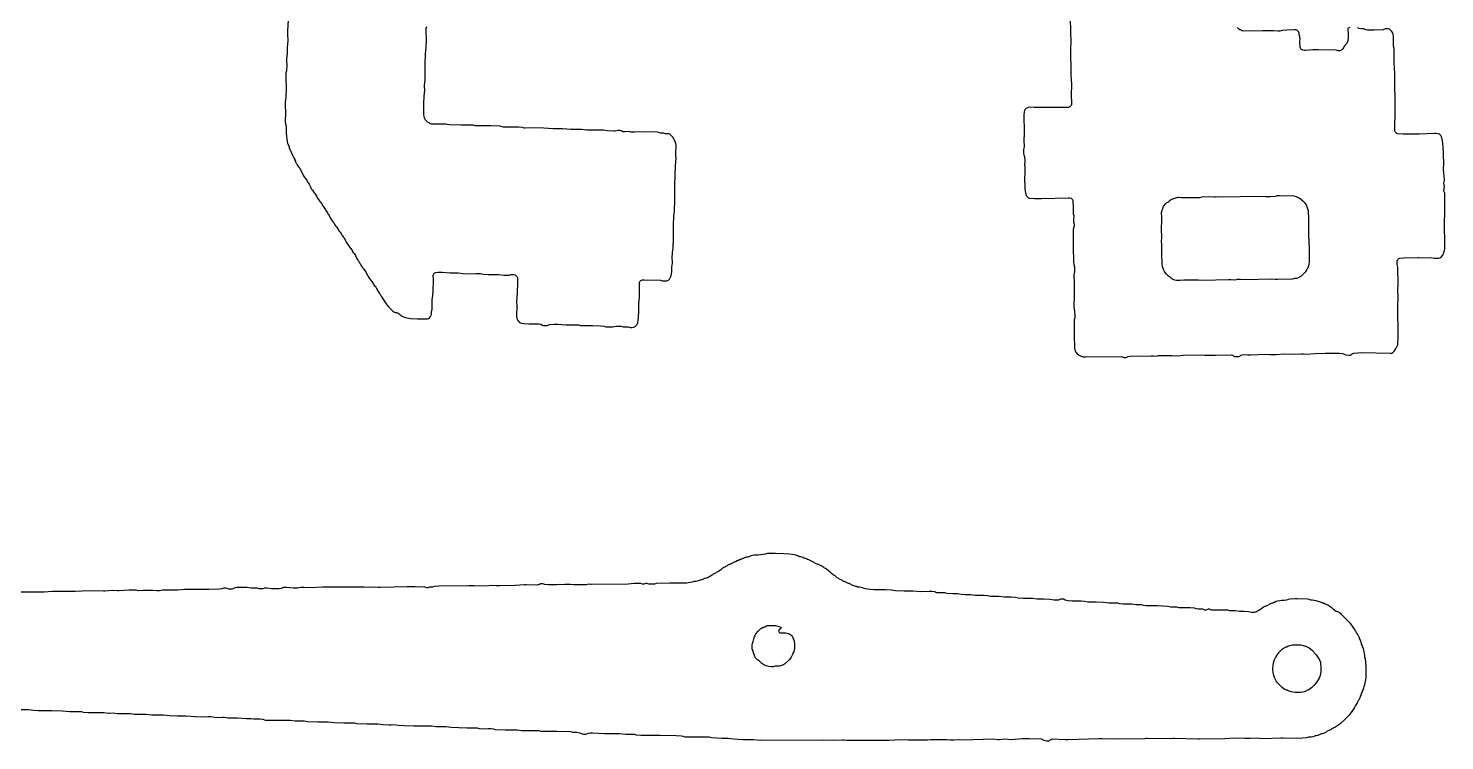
# Model space of a CAD drawing. Header units: metres. Extents: x 0 to 201, y 24 to 297.
# Drawn here: x 111.9 to 200.9, y 24.1 to 68.9 of the extents above; entities that cross this region are included whole.
import ezdxf

# ---------------------------------------------------------------- set-up
doc = ezdxf.new("R2010")
doc.units = ezdxf.units.M

msp = doc.modelspace()

# ---------------------------------------------------------------- linework, layer by layer
for points in [[(177.356, 69.448), (177.398, 67.945), (177.377, 67.649), (177.377, 67.585), (177.398, 65.934), (177.44, 65.341), (177.44, 65.215), (177.419, 64.77), (177.44, 64.072), (177.419, 64.008), (177.334, 63.923), (177.25, 63.881), (177.038, 63.881), (175.154, 63.881), (175.112, 63.881), (174.794, 63.902), (174.731, 63.881), (174.604, 63.817), (174.519, 63.733), (174.498, 63.691), (174.477, 63.606), (174.456, 63.394), (174.477, 62.357), (174.456, 61.701), (174.477, 61.532), (174.477, 61.404), (174.434, 61.235), (174.434, 60.981), (174.456, 60.896), (174.498, 60.791), (174.519, 60.537), (174.519, 60.494), (174.498, 60.304), (174.519, 60.113), (174.519, 59.838), (174.519, 59.69), (174.498, 59.478), (174.519, 58.78), (174.54, 58.632), (174.561, 58.526), (174.583, 58.441), (174.604, 58.378), (174.625, 58.335), (174.752, 58.208), (174.815, 58.187), (175.133, 58.166), (175.556, 58.166), (177.25, 58.208), (177.334, 58.208), (177.419, 58.187), (177.504, 58.102), (177.525, 58.039), (177.546, 57.594), (177.546, 57.192), (177.588, 57.087), (177.567, 56.832), (177.567, 56.684), (177.609, 56.557), (177.609, 56.451), (177.567, 56.325), (177.546, 56.176), (177.546, 55.944), (177.546, 55.393), (177.546, 55.118), (177.567, 54.187), (177.588, 54.017), (177.631, 53.869), (177.631, 53.763), (177.631, 53.594), (177.631, 53.552), (177.588, 53.361), (177.609, 52.832), (177.609, 52.726), (177.609, 52.303), (177.609, 52.091), (177.588, 51.35), (177.631, 51.054), (177.652, 50.758), (177.652, 50.652), (177.609, 50.546), (177.609, 50.228), (177.609, 49.763), (177.609, 49.593), (177.631, 48.747), (177.652, 48.641), (177.673, 48.578), (177.715, 48.493), (177.8, 48.408), (177.885, 48.345), (178.096, 48.239), (178.181, 48.218), (178.329, 48.218), (180.615, 48.239), (180.7, 48.197), (180.763, 48.175), (180.869, 48.175), (180.933, 48.197), (181.017, 48.239), (181.123, 48.26), (182.457, 48.281), (182.605, 48.281), (182.795, 48.26), (182.922, 48.302), (183.155, 48.302), (183.578, 48.302), (183.769, 48.302), (184.108, 48.281), (184.468, 48.323), (185.611, 48.345), (185.822, 48.323), (185.949, 48.323), (186.457, 48.323), (186.499, 48.323), (187.494, 48.345), (187.558, 48.323), (187.6, 48.302), (187.642, 48.26), (187.706, 48.239), (187.875, 48.239), (187.939, 48.239), (187.981, 48.239), (188.023, 48.26), (188.066, 48.302), (188.15, 48.345), (188.32, 48.366), (188.531, 48.345), (188.701, 48.345), (189.611, 48.387), (189.907, 48.366), (189.95, 48.366), (190.183, 48.366), (190.331, 48.366), (190.817, 48.408), (191.41, 48.387), (191.897, 48.408), (192.024, 48.408), (192.193, 48.387), (192.765, 48.429), (193.379, 48.45), (193.59, 48.45), (193.865, 48.45), (193.993, 48.45), (194.225, 48.45), (194.289, 48.45), (194.479, 48.429), (194.543, 48.408), (194.627, 48.366), (194.733, 48.345), (194.881, 48.323), (194.966, 48.323), (195.008, 48.345), (195.072, 48.408), (195.114, 48.429), (195.178, 48.45), (195.686, 48.472), (197.464, 48.45), (197.57, 48.45), (197.633, 48.472), (197.739, 48.578), (197.781, 48.641), (197.824, 48.747), (197.866, 48.789), (197.929, 48.916), (197.951, 49.001), (197.972, 49.466), (197.951, 51.414), (197.972, 51.985), (197.951, 52.409), (197.951, 52.451), (197.972, 52.726), (197.951, 53.848), (197.908, 54.017), (197.908, 54.229), (197.929, 54.292), (197.951, 54.335), (198.014, 54.398), (198.078, 54.419), (198.31, 54.441), (199.221, 54.462), (199.263, 54.462), (199.453, 54.441), (200.046, 54.462), (200.237, 54.419), (200.533, 54.419), (200.618, 54.441), (200.66, 54.462), (200.787, 54.589), (200.829, 54.673), (200.85, 54.779), (200.872, 54.885), (200.893, 55.012), (200.872, 56.811), (200.893, 57.108), (200.893, 57.256), (200.893, 58.124), (200.893, 58.505), (200.85, 58.611), (200.872, 58.907), (200.85, 59.118), (200.872, 59.288), (200.872, 59.351), (200.829, 59.986), (200.829, 60.113), (200.85, 60.261), (200.829, 61.023), (200.808, 61.362), (200.787, 61.637), (200.766, 61.785), (200.745, 61.891), (200.724, 61.976), (200.702, 62.039), (200.66, 62.124), (200.575, 62.209), (200.512, 62.23), (200.343, 62.251), (200.258, 62.251), (199.284, 62.209), (198.289, 62.209), (197.951, 62.23), (197.887, 62.251), (197.781, 62.357), (197.76, 62.399), (197.76, 62.59), (197.781, 63.648), (197.76, 66.019), (197.718, 66.696), (197.718, 67.585), (197.675, 67.733), (197.675, 68.368), (197.654, 68.495), (197.633, 68.559), (197.612, 68.601), (197.57, 68.665), (197.464, 68.77), (197.421, 68.792), (197.358, 68.813), (197.146, 68.813), (197.019, 68.77), (196.469, 68.749), (196.363, 68.749), (196.13, 68.749), (196.046, 68.749), (195.94, 68.77), (195.813, 68.813), (195.643, 68.813), (195.517, 68.834), (195.411, 68.876)], [(128.228, 69.384), (128.185, 68.686), (128.185, 68.495), (128.207, 68.072), (128.164, 67.67), (128.164, 67.268), (128.122, 66.908), (128.122, 66.781), (128.143, 66.569), (128.122, 66.188), (128.079, 66.061), (128.079, 65.68), (128.101, 65.109), (128.079, 64.516), (128.037, 64.22), (128.037, 64.029), (128.058, 63.563), (128.037, 62.992), (128.058, 62.823), (128.101, 62.696), (128.101, 62.272), (128.122, 62.082), (128.143, 61.87), (128.164, 61.764), (128.185, 61.637), (128.207, 61.574), (128.27, 61.468), (128.291, 61.404), (128.291, 61.341), (128.312, 61.277), (128.418, 61.087), (128.418, 61.045), (128.503, 60.896), (128.503, 60.854), (128.545, 60.812), (128.609, 60.664), (128.651, 60.621), (128.651, 60.579), (128.693, 60.515), (128.693, 60.473), (128.736, 60.389), (128.778, 60.346), (128.799, 60.283), (128.841, 60.219), (128.884, 60.156), (128.969, 60.071), (129.201, 59.584), (129.244, 59.521), (129.307, 59.436), (129.35, 59.394), (129.392, 59.33), (129.434, 59.267), (129.476, 59.161), (129.519, 59.118), (129.561, 59.055), (129.646, 58.886), (129.646, 58.843), (129.688, 58.801), (129.709, 58.737), (129.752, 58.674), (129.815, 58.589), (129.857, 58.526), (129.9, 58.483), (129.942, 58.42), (129.984, 58.356), (130.027, 58.293), (130.048, 58.23), (130.09, 58.166), (130.133, 58.102), (130.175, 58.039), (130.217, 57.975), (130.26, 57.933), (130.323, 57.849), (130.365, 57.785), (130.387, 57.721), (130.429, 57.679), (130.471, 57.616), (130.514, 57.552), (130.556, 57.489), (130.577, 57.425), (130.619, 57.383), (130.662, 57.319), (130.704, 57.256), (130.725, 57.192), (130.768, 57.15), (130.81, 57.087), (130.874, 56.938), (130.916, 56.875), (130.958, 56.811), (131, 56.748), (131.064, 56.663), (131.127, 56.6), (131.17, 56.515), (131.212, 56.451), (131.276, 56.388), (131.318, 56.325), (131.36, 56.261), (131.403, 56.176), (131.445, 56.113), (131.508, 56.049), (131.572, 55.965), (131.614, 55.859), (131.657, 55.816), (131.699, 55.753), (131.741, 55.689), (131.826, 55.499), (131.868, 55.457), (131.889, 55.393), (131.932, 55.33), (131.974, 55.266), (132.017, 55.203), (132.059, 55.139), (132.101, 55.076), (132.165, 55.012), (132.207, 54.949), (132.249, 54.885), (132.27, 54.822), (132.313, 54.758), (132.355, 54.716), (132.419, 54.631), (132.461, 54.568), (132.524, 54.419), (132.567, 54.356), (132.609, 54.292), (132.651, 54.25), (132.673, 54.187), (132.715, 54.144), (132.736, 54.081), (132.779, 54.038), (132.8, 53.975), (132.842, 53.911), (132.884, 53.848), (132.927, 53.785), (132.99, 53.721), (133.032, 53.657), (133.096, 53.573), (133.138, 53.509), (133.202, 53.361), (133.244, 53.319), (133.265, 53.255), (133.308, 53.192), (133.35, 53.128), (133.392, 53.065), (133.456, 52.98), (133.498, 52.938), (133.541, 52.874), (133.583, 52.811), (133.625, 52.747), (133.646, 52.684), (133.689, 52.642), (133.731, 52.578), (133.773, 52.514), (133.816, 52.451), (133.837, 52.387), (133.879, 52.324), (133.922, 52.261), (133.964, 52.197), (134.006, 52.155), (134.027, 52.091), (134.07, 52.049), (134.091, 51.985), (134.133, 51.922), (134.175, 51.858), (134.218, 51.795), (134.26, 51.731), (134.303, 51.668), (134.345, 51.604), (134.387, 51.541), (134.451, 51.456), (134.535, 51.35), (134.81, 51.075), (134.874, 51.033), (134.916, 51.012), (134.98, 50.99), (135.043, 50.99), (135.107, 50.969), (135.149, 50.948), (135.213, 50.906), (135.276, 50.842), (135.34, 50.8), (135.403, 50.758), (135.488, 50.715), (135.551, 50.694), (135.615, 50.673), (135.7, 50.652), (135.805, 50.631), (135.911, 50.609), (136.356, 50.588), (136.991, 50.588), (137.054, 50.609), (137.118, 50.652), (137.181, 50.736), (137.224, 50.821), (137.245, 50.906), (137.245, 51.054), (137.287, 51.202), (137.287, 51.795), (137.329, 52.07), (137.35, 52.387), (137.372, 52.959), (137.372, 53.086), (137.35, 53.319), (137.372, 53.382), (137.393, 53.425), (137.456, 53.488), (137.52, 53.509), (137.647, 53.53), (137.901, 53.53), (138.409, 53.488), (138.917, 53.488), (139.234, 53.446), (139.679, 53.425), (140.017, 53.446), (140.314, 53.446), (140.483, 53.404), (140.801, 53.382), (141.478, 53.382), (141.774, 53.34), (142.113, 53.34), (142.24, 53.382), (142.388, 53.382), (142.473, 53.361), (142.515, 53.34), (142.621, 53.234), (142.642, 53.192), (142.642, 52.874), (142.621, 52.218), (142.579, 51.668), (142.579, 51.625), (142.6, 51.456), (142.579, 50.758), (142.6, 50.631), (142.621, 50.567), (142.663, 50.483), (142.769, 50.377), (142.811, 50.355), (142.896, 50.334), (143.065, 50.313), (143.362, 50.292), (143.976, 50.292), (144.103, 50.271), (144.208, 50.207), (144.272, 50.186), (144.484, 50.186), (144.568, 50.207), (144.653, 50.25), (144.97, 50.271), (145.182, 50.271), (145.669, 50.228), (146.473, 50.228), (146.6, 50.186), (147.362, 50.186), (147.849, 50.165), (148.082, 50.144), (148.188, 50.102), (148.632, 50.102), (148.844, 50.144), (149.14, 50.144), (149.288, 50.102), (149.585, 50.102), (149.733, 50.059), (149.818, 50.059), (149.923, 50.08), (149.987, 50.102), (150.029, 50.123), (150.135, 50.228), (150.178, 50.313), (150.199, 50.377), (150.22, 50.483), (150.241, 50.715), (150.262, 51.033), (150.262, 51.562), (150.304, 51.943), (150.304, 52.895), (150.326, 52.938), (150.389, 53.001), (150.431, 53.023), (150.495, 53.044), (150.601, 53.044), (151.617, 53.023), (151.744, 52.98), (152.019, 52.98), (152.082, 53.001), (152.125, 53.023), (152.188, 53.086), (152.273, 53.255), (152.294, 53.319), (152.315, 53.425), (152.337, 53.573), (152.337, 53.848), (152.379, 54.102), (152.379, 54.229), (152.358, 54.398), (152.379, 54.779), (152.421, 55.033), (152.442, 55.647), (152.442, 56.473), (152.463, 57.065), (152.506, 57.34), (152.527, 58.081), (152.527, 59.013), (152.548, 59.627), (152.569, 60.198), (152.612, 60.706), (152.59, 60.854), (152.59, 60.96), (152.612, 61.51), (152.59, 61.616), (152.569, 61.701), (152.506, 61.807), (152.506, 61.849), (152.463, 61.891), (152.421, 61.997), (152.209, 62.209), (152.146, 62.23), (151.913, 62.23), (151.786, 62.272), (151.617, 62.272), (151.511, 62.315), (151.426, 62.336), (150.559, 62.357), (149.987, 62.336), (149.754, 62.336), (149.648, 62.378), (149.394, 62.357), (149.267, 62.357), (149.161, 62.42), (149.077, 62.442), (148.971, 62.442), (148.78, 62.399), (148.696, 62.399), (148.273, 62.42), (148.04, 62.463), (146.981, 62.463), (146.685, 62.505), (146.008, 62.505), (145.478, 62.547), (144.886, 62.547), (144.293, 62.59), (143.468, 62.611), (143.129, 62.59), (143.065, 62.59), (142.96, 62.632), (142.706, 62.653), (141.753, 62.653), (141.541, 62.696), (140.97, 62.717), (139.975, 62.717), (139.869, 62.759), (139.086, 62.759), (138.345, 62.78), (138.134, 62.823), (137.245, 62.823), (137.181, 62.844), (137.139, 62.865), (137.096, 62.907), (136.991, 62.95), (136.864, 63.077), (136.821, 63.161), (136.8, 63.225), (136.779, 63.309), (136.758, 63.436), (136.758, 64.135), (136.779, 64.601), (136.821, 64.96), (136.8, 65.193), (136.8, 65.257), (136.843, 65.617), (136.843, 66.59), (136.864, 67.246), (136.906, 67.649), (136.927, 68.135), (136.906, 68.728), (136.906, 68.855), (136.948, 68.961)], [(194.924, 68.897), (194.839, 68.855), (194.818, 68.813), (194.839, 68.495), (194.839, 68.263), (194.818, 68.072), (194.797, 68.008), (194.733, 67.882), (194.627, 67.776), (194.564, 67.691), (194.543, 67.627), (194.5, 67.564), (194.437, 67.501), (194.352, 67.458), (194.289, 67.437), (194.204, 67.437), (194.077, 67.479), (192.955, 67.501), (192.617, 67.501), (192.151, 67.458), (192.066, 67.458), (191.982, 67.479), (191.897, 67.522), (191.855, 67.564), (191.833, 67.606), (191.812, 67.67), (191.791, 68.008), (191.791, 68.072), (191.812, 68.157), (191.791, 68.347), (191.749, 68.453), (191.749, 68.559), (191.728, 68.622), (191.707, 68.665), (191.643, 68.728), (191.558, 68.77), (191.452, 68.77), (190.966, 68.749), (190.69, 68.728), (190.542, 68.686), (190.415, 68.686), (190.14, 68.707), (189.547, 68.707), (189.442, 68.707), (188.256, 68.686), (188.172, 68.707), (188.066, 68.77), (188.023, 68.77), (187.939, 68.813), (187.854, 68.897)], [(111.188, 26.056), (111.95, 26.056), (112.226, 26.014), (112.522, 25.993), (113.39, 25.993), (114.046, 25.971), (114.512, 25.929), (115.252, 25.929), (115.358, 25.887), (115.676, 25.866), (116.65, 25.866), (116.967, 25.823), (117.009, 25.823), (117.242, 25.845), (117.517, 25.802), (118.322, 25.802), (118.576, 25.76), (119.274, 25.76), (119.676, 25.717), (120.396, 25.717), (120.777, 25.675), (121.285, 25.654), (121.835, 25.654), (122.386, 25.612), (123.042, 25.59), (123.232, 25.612), (123.38, 25.612), (123.613, 25.569), (123.931, 25.548), (124.1, 25.569), (124.206, 25.569), (124.46, 25.527), (125.053, 25.527), (125.624, 25.485), (125.836, 25.485), (125.899, 25.485), (126.047, 25.463), (126.471, 25.463), (126.64, 25.442), (126.746, 25.4), (126.809, 25.379), (128.355, 25.379), (128.672, 25.337), (129.244, 25.337), (129.455, 25.294), (130.09, 25.273), (130.746, 25.273), (131.127, 25.231), (131.72, 25.209), (132.376, 25.209), (132.524, 25.167), (133.181, 25.146), (133.858, 25.146), (134.197, 25.104), (134.578, 25.082), (134.705, 25.082), (134.853, 25.104), (135.17, 25.061), (135.53, 25.04), (136.123, 25.019), (137.245, 25.019), (137.541, 24.977), (138.134, 24.977), (138.472, 24.934), (138.959, 24.913), (139.488, 24.892), (140.102, 24.892), (140.229, 24.85), (140.589, 24.828), (140.801, 24.85), (140.97, 24.85), (141.139, 24.828), (141.245, 24.786), (141.88, 24.765), (142.621, 24.765), (142.917, 24.723), (143.976, 24.723), (144.103, 24.68), (145.119, 24.68), (145.965, 24.659), (146.092, 24.617), (146.368, 24.617), (146.452, 24.596), (146.558, 24.575), (146.643, 24.532), (146.706, 24.511), (146.791, 24.49), (146.918, 24.49), (147.002, 24.511), (147.108, 24.553), (147.235, 24.575), (147.362, 24.575), (148.103, 24.532), (149.035, 24.532), (149.458, 24.49), (149.966, 24.49), (150.093, 24.447), (150.389, 24.426), (151.575, 24.426), (152.612, 24.405), (152.929, 24.384), (153.056, 24.363), (153.162, 24.32), (154.686, 24.32), (154.855, 24.278), (155.173, 24.257), (155.469, 24.236), (155.871, 24.236), (156.21, 24.194), (156.803, 24.172), (157.459, 24.172), (157.903, 24.13), (161.862, 24.151), (162.496, 24.13), (163.068, 24.151), (163.174, 24.151), (163.301, 24.13), (163.491, 24.13), (163.597, 24.13), (164.719, 24.13), (164.825, 24.13), (165.925, 24.13), (165.968, 24.13), (166.73, 24.172), (167.195, 24.151), (167.365, 24.151), (168.275, 24.151), (168.402, 24.151), (168.593, 24.172), (169.587, 24.172), (169.841, 24.151), (170.053, 24.151), (170.307, 24.172), (170.603, 24.151), (172.551, 24.194), (172.826, 24.172), (172.932, 24.172), (173.27, 24.194), (173.651, 24.172), (174.35, 24.215), (174.392, 24.215), (174.752, 24.215), (174.794, 24.215), (175.535, 24.194), (175.62, 24.172), (175.704, 24.13), (175.789, 24.109), (175.874, 24.088), (176.022, 24.088), (176.17, 24.172), (176.234, 24.194), (177.059, 24.172), (177.228, 24.172), (179.155, 24.215), (179.366, 24.215), (180.086, 24.194), (182.054, 24.215), (182.139, 24.236), (182.203, 24.236), (182.414, 24.215), (183.811, 24.236), (183.896, 24.236), (185.378, 24.194), (185.483, 24.194), (187.071, 24.215), (187.642, 24.257), (188.341, 24.236), (188.68, 24.236), (189.061, 24.257), (189.442, 24.215), (190.606, 24.257), (190.733, 24.257), (191.579, 24.236), (191.96, 24.257), (192.214, 24.278), (192.363, 24.32), (192.532, 24.32), (192.638, 24.342), (192.701, 24.363), (192.786, 24.405), (192.85, 24.405), (192.955, 24.426), (193.146, 24.532), (193.209, 24.532), (193.294, 24.553), (193.463, 24.638), (193.506, 24.68), (193.781, 24.807), (193.823, 24.85), (193.887, 24.871), (193.929, 24.913), (193.993, 24.934), (194.056, 24.977), (194.119, 25.019), (194.183, 25.061), (194.246, 25.104), (194.31, 25.146), (194.374, 25.188), (194.585, 25.379), (194.691, 25.485), (194.924, 25.739), (195.03, 25.866), (195.072, 25.929), (195.114, 25.993), (195.157, 26.056), (195.199, 26.12), (195.241, 26.183), (195.262, 26.247), (195.305, 26.289), (195.347, 26.352), (195.389, 26.416), (195.432, 26.501), (195.432, 26.543), (195.453, 26.585), (195.495, 26.628), (195.601, 26.839), (195.601, 26.882), (195.643, 26.945), (195.665, 27.009), (195.665, 27.051), (195.707, 27.114), (195.728, 27.178), (195.728, 27.22), (195.77, 27.284), (195.792, 27.347), (195.813, 27.411), (195.834, 27.495), (195.855, 27.559), (195.876, 27.622), (195.898, 27.707), (195.919, 27.813), (195.94, 27.919), (195.961, 28.025), (195.961, 28.66), (195.94, 29.062), (195.919, 29.21), (195.876, 29.337), (195.876, 29.464), (195.855, 29.57), (195.834, 29.697), (195.813, 29.781), (195.792, 29.866), (195.77, 29.93), (195.728, 29.993), (195.728, 30.035), (195.707, 30.099), (195.665, 30.162), (195.665, 30.205), (195.643, 30.268), (195.622, 30.332), (195.601, 30.395), (195.538, 30.501), (195.538, 30.543), (195.474, 30.671), (195.432, 30.713), (195.389, 30.819), (195.347, 30.861), (195.326, 30.924), (195.284, 30.967), (195.262, 31.03), (195.22, 31.094), (195.178, 31.157), (195.136, 31.221), (195.093, 31.284), (195.051, 31.348), (194.966, 31.454), (194.649, 31.792), (194.374, 32.068), (194.289, 32.131), (194.225, 32.173), (194.183, 32.194), (194.119, 32.216), (194.077, 32.216), (194.014, 32.258), (193.971, 32.3), (193.908, 32.322), (193.823, 32.406), (193.76, 32.448), (193.675, 32.512), (193.612, 32.554), (193.548, 32.597), (193.421, 32.66), (193.379, 32.66), (193.315, 32.703), (193.273, 32.703), (193.209, 32.745), (193.146, 32.766), (193.082, 32.787), (193.019, 32.808), (192.955, 32.829), (192.892, 32.851), (192.807, 32.872), (192.701, 32.893), (192.595, 32.914), (192.49, 32.914), (192.384, 32.956), (192.278, 32.978), (191.622, 32.999), (191.516, 32.999), (191.177, 32.978), (191.05, 32.956), (190.945, 32.914), (190.817, 32.893), (190.669, 32.893), (190.542, 32.872), (190.394, 32.851), (190.309, 32.829), (190.204, 32.766), (190.161, 32.766), (190.098, 32.724), (190.055, 32.724), (189.992, 32.703), (189.674, 32.533), (189.632, 32.533), (189.505, 32.47), (189.442, 32.427), (189.399, 32.385), (189.336, 32.343), (189.251, 32.3), (189.209, 32.3), (189.166, 32.258), (189.103, 32.216), (189.061, 32.194), (188.997, 32.173), (188.934, 32.152), (188.764, 32.152), (188.574, 32.194), (188.278, 32.216), (188.002, 32.216), (187.727, 32.258), (187.388, 32.258), (187.261, 32.3), (186.245, 32.3), (186.118, 32.343), (186.034, 32.343), (185.907, 32.3), (185.822, 32.3), (185.695, 32.343), (185.399, 32.343), (185.272, 32.364), (185.166, 32.406), (184.912, 32.427), (184.213, 32.427), (184.065, 32.47), (183.684, 32.47), (183.473, 32.512), (183.155, 32.533), (182.859, 32.554), (182.139, 32.554), (181.991, 32.575), (181.843, 32.618), (181.483, 32.618), (181.229, 32.66), (180.7, 32.66), (180.488, 32.681), (180.382, 32.724), (179.79, 32.724), (179.451, 32.766), (179.006, 32.787), (178.477, 32.787), (178.287, 32.829), (178.054, 32.851), (177.461, 32.851), (177.228, 32.872), (177.123, 32.893), (177.059, 32.914), (176.953, 32.978), (176.784, 32.978), (176.72, 32.956), (176.636, 32.914), (176.361, 32.914), (176.085, 32.956), (175.704, 32.978), (175.26, 32.978), (175.006, 33.02), (174.413, 33.02), (174.096, 33.041), (173.905, 33.084), (173.651, 33.105), (173.228, 33.105), (172.889, 33.147), (172.339, 33.147), (172.17, 33.189), (171.958, 33.21), (171.386, 33.21), (171.111, 33.253), (170.773, 33.253), (170.519, 33.274), (170.307, 33.316), (169.989, 33.316), (169.63, 33.337), (169.481, 33.38), (168.995, 33.38), (168.931, 33.401), (168.868, 33.443), (168.698, 33.465), (168.508, 33.465), (167.957, 33.443), (167.471, 33.486), (166.941, 33.486), (166.391, 33.507), (166.137, 33.549), (165.756, 33.57), (165.036, 33.57), (164.825, 33.591), (164.634, 33.613), (164.507, 33.634), (164.423, 33.655), (164.317, 33.697), (164.232, 33.718), (164.126, 33.74), (163.999, 33.74), (163.936, 33.782), (163.893, 33.782), (163.83, 33.803), (163.767, 33.824), (163.703, 33.846), (163.47, 33.972), (163.428, 33.972), (163.195, 34.099), (163.153, 34.099), (163.068, 34.142), (163.026, 34.184), (162.877, 34.248), (162.835, 34.29), (162.729, 34.332), (162.645, 34.396), (162.602, 34.438), (162.539, 34.459), (162.475, 34.502), (162.369, 34.586), (162.285, 34.671), (162.179, 34.756), (162.052, 34.861), (161.988, 34.904), (161.925, 34.925), (161.883, 34.967), (161.819, 35.01), (161.756, 35.052), (161.544, 35.158), (161.502, 35.158), (161.332, 35.242), (161.29, 35.285), (160.909, 35.475), (160.867, 35.475), (160.803, 35.518), (160.74, 35.539), (160.676, 35.56), (160.634, 35.56), (160.57, 35.602), (160.507, 35.623), (160.443, 35.645), (160.38, 35.645), (160.316, 35.666), (160.253, 35.708), (160.189, 35.729), (160.126, 35.751), (160.041, 35.772), (159.893, 35.793), (159.702, 35.814), (159.364, 35.835), (158.856, 35.856), (158.348, 35.856), (158.221, 35.814), (158.073, 35.793), (157.903, 35.772), (157.755, 35.751), (157.501, 35.751), (157.416, 35.729), (157.332, 35.708), (157.268, 35.687), (157.184, 35.645), (157.12, 35.623), (157.035, 35.623), (156.972, 35.602), (156.909, 35.581), (156.845, 35.539), (156.803, 35.539), (156.739, 35.496), (156.697, 35.496), (156.633, 35.454), (156.591, 35.454), (156.485, 35.391), (156.443, 35.391), (156.337, 35.327), (156.295, 35.327), (156.019, 35.179), (155.977, 35.179), (155.85, 35.115), (155.808, 35.073), (155.702, 35.031), (155.66, 34.989), (155.596, 34.967), (155.533, 34.925), (155.469, 34.883), (155.385, 34.798), (155.3, 34.734), (155.236, 34.692), (155.13, 34.65), (155.088, 34.608), (154.94, 34.544), (154.876, 34.48), (154.623, 34.353), (154.559, 34.332), (154.495, 34.311), (154.432, 34.29), (154.39, 34.29), (154.326, 34.248), (154.263, 34.227), (154.199, 34.205), (154.114, 34.184), (154.051, 34.163), (153.987, 34.142), (153.924, 34.121), (153.839, 34.099), (153.712, 34.099), (153.606, 34.057), (153.48, 34.036), (153.374, 34.015), (153.289, 33.994), (152.209, 33.994), (151.363, 33.972), (151.257, 33.93), (150.897, 33.93), (150.77, 33.972), (150.707, 33.972), (150.58, 33.93), (150.495, 33.93), (150.389, 33.972), (149.966, 33.972), (149.585, 33.93), (147.278, 33.909), (147.235, 33.909), (147.108, 33.93), (146.96, 33.888), (146.643, 33.888), (146.177, 33.888), (145.965, 33.909), (145.923, 33.909), (145.711, 33.909), (145.606, 33.909), (145.457, 33.888), (145.288, 33.909), (145.119, 33.888), (144.632, 33.888), (144.589, 33.888), (144.357, 33.909), (144.23, 33.951), (144.082, 33.951), (144.018, 33.909), (143.954, 33.888), (143.806, 33.867), (143.192, 33.888), (143.087, 33.888), (142.494, 33.846), (141.541, 33.824), (141.33, 33.824), (141.012, 33.846), (140.653, 33.803), (139.912, 33.824), (139.615, 33.824), (137.668, 33.803), (137.414, 33.782), (137.308, 33.74), (137.118, 33.74), (137.033, 33.697), (136.948, 33.697), (136.885, 33.718), (136.8, 33.761), (136.44, 33.74), (136.208, 33.761), (136.165, 33.761), (135.763, 33.761), (135.7, 33.761), (134.006, 33.718), (133.879, 33.718), (133.646, 33.74), (133.329, 33.718), (133.011, 33.74), (130.979, 33.74), (130.387, 33.74), (129.625, 33.697), (129.222, 33.718), (129.032, 33.718), (128.82, 33.676), (128.545, 33.676), (128.122, 33.718), (127.931, 33.718), (127.868, 33.697), (127.783, 33.655), (127.656, 33.634), (127.191, 33.634), (126.915, 33.676), (126.746, 33.676), (126.64, 33.634), (126.407, 33.634), (126.28, 33.676), (125.899, 33.676), (125.645, 33.718), (125.031, 33.718), (124.926, 33.697), (124.841, 33.676), (124.756, 33.634), (124.693, 33.613), (124.502, 33.613), (124.397, 33.655), (124.312, 33.676), (124.185, 33.676), (124.058, 33.634), (123.888, 33.613), (123.254, 33.591), (121.73, 33.591), (121.306, 33.549), (120.332, 33.549), (120.142, 33.507), (119.973, 33.507), (119.74, 33.528), (119.359, 33.528), (119.126, 33.528), (118.808, 33.507), (118.681, 33.549), (118.237, 33.549), (117.623, 33.507), (117.517, 33.507), (117.2, 33.528), (116.713, 33.486), (116.628, 33.486), (115.739, 33.507), (114.85, 33.465), (113.432, 33.465), (112.903, 33.422), (111.21, 33.422)]]:
    msp.add_lwpolyline(points)
for points in [[(190.394, 58.356), (190.521, 58.356), (190.881, 58.335), (191.326, 58.356), (191.41, 58.335), (191.474, 58.314), (191.558, 58.293), (191.77, 58.187), (191.833, 58.145), (191.982, 58.018), (192.088, 57.912), (192.13, 57.849), (192.172, 57.785), (192.214, 57.721), (192.236, 57.658), (192.257, 57.594), (192.278, 57.531), (192.299, 57.468), (192.32, 57.404), (192.341, 56.832), (192.341, 55.859), (192.384, 55.033), (192.384, 54.949), (192.384, 54.25), (192.384, 54.166), (192.363, 54.038), (192.341, 53.933), (192.32, 53.869), (192.299, 53.806), (192.257, 53.721), (192.214, 53.679), (192.193, 53.615), (192.151, 53.552), (192.024, 53.425), (191.982, 53.382), (191.876, 53.276), (191.812, 53.234), (191.643, 53.149), (191.579, 53.128), (191.452, 53.128), (191.326, 53.086), (190.394, 53.065), (190.246, 53.065), (189.992, 53.086), (188.383, 53.044), (188.066, 53.065), (187.854, 53.065), (187.706, 53.023), (187.452, 53.044), (187.304, 53.044), (185.695, 53.001), (185.42, 53.023), (185.378, 53.023), (185.124, 53.023), (184.954, 53.023), (184.51, 53.023), (184.256, 53.001), (184.044, 53.001), (183.938, 53.023), (183.875, 53.044), (183.79, 53.086), (183.727, 53.128), (183.621, 53.234), (183.557, 53.255), (183.409, 53.404), (183.325, 53.509), (183.282, 53.573), (183.219, 53.7), (183.197, 53.763), (183.176, 53.827), (183.155, 53.89), (183.134, 54.017), (183.113, 54.695), (183.113, 55.076), (183.113, 55.139), (183.113, 55.308), (183.092, 55.414), (183.092, 55.478), (183.113, 55.689), (183.092, 56.282), (183.113, 56.769), (183.113, 56.981), (183.092, 57.277), (183.113, 57.34), (183.134, 57.404), (183.155, 57.489), (183.176, 57.552), (183.197, 57.616), (183.219, 57.658), (183.261, 57.721), (183.325, 57.806), (183.43, 57.912), (183.494, 57.933), (183.557, 57.975), (183.642, 58.06), (183.706, 58.102), (183.748, 58.124), (183.811, 58.145), (183.875, 58.166), (183.938, 58.187), (184.002, 58.208), (184.065, 58.23), (184.15, 58.251), (184.192, 58.251), (184.362, 58.23), (185.42, 58.23), (185.505, 58.23), (185.653, 58.272), (186.14, 58.293), (186.415, 58.272), (186.499, 58.272), (186.669, 58.293), (186.986, 58.272), (189.103, 58.314), (189.632, 58.293), (189.928, 58.293), (190.267, 58.314)], [(158.348, 31.327), (158.856, 31.327), (158.919, 31.305), (159.004, 31.284), (159.067, 31.263), (159.131, 31.242), (159.173, 31.221), (159.216, 31.157), (159.173, 31.115), (159.067, 31.03), (159.067, 30.924), (159.131, 30.861), (159.491, 30.861), (159.576, 30.84), (159.66, 30.819), (159.745, 30.776), (159.808, 30.734), (159.851, 30.692), (159.914, 30.607), (159.935, 30.565), (159.935, 30.522), (159.978, 30.459), (159.999, 30.395), (160.02, 30.332), (160.041, 30.205), (160.041, 29.93), (160.02, 29.781), (159.999, 29.697), (159.935, 29.591), (159.935, 29.549), (159.829, 29.337), (159.787, 29.273), (159.702, 29.168), (159.66, 29.125), (159.406, 28.892), (159.343, 28.85), (159.3, 28.829), (159.237, 28.808), (159.173, 28.787), (159.089, 28.765), (158.814, 28.765), (158.708, 28.723), (158.602, 28.723), (158.433, 28.744), (158.348, 28.765), (158.263, 28.787), (158.2, 28.808), (158.115, 28.85), (158.052, 28.892), (157.988, 28.935), (157.819, 29.104), (157.713, 29.168), (157.586, 29.295), (157.543, 29.379), (157.522, 29.443), (157.522, 29.485), (157.48, 29.549), (157.459, 29.612), (157.438, 29.676), (157.438, 29.76), (157.395, 29.845), (157.395, 30.12), (157.416, 30.205), (157.438, 30.311), (157.459, 30.395), (157.48, 30.48), (157.501, 30.543), (157.522, 30.607), (157.565, 30.671), (157.565, 30.713), (157.607, 30.797), (157.755, 30.967), (157.924, 31.136), (157.988, 31.178), (158.03, 31.2), (158.073, 31.2), (158.136, 31.242), (158.178, 31.242), (158.284, 31.305)], [(191.326, 30.12), (191.855, 30.12), (191.939, 30.099), (192.003, 30.078), (192.088, 30.057), (192.151, 30.035), (192.214, 30.014), (192.384, 29.93), (192.469, 29.866), (192.617, 29.739), (192.659, 29.697), (192.701, 29.612), (192.828, 29.485), (192.871, 29.422), (192.913, 29.358), (192.955, 29.295), (193.04, 29.125), (193.061, 29.062), (193.082, 28.998), (193.103, 28.66), (193.103, 28.406), (193.082, 28.3), (193.061, 28.215), (193.04, 28.13), (192.998, 28.067), (192.998, 28.025), (192.913, 27.855), (192.871, 27.792), (192.828, 27.728), (192.68, 27.559), (192.532, 27.411), (192.447, 27.347), (192.384, 27.305), (192.32, 27.263), (192.278, 27.263), (192.13, 27.178), (192.066, 27.157), (191.96, 27.136), (191.855, 27.114), (191.495, 27.114), (191.347, 27.136), (191.241, 27.157), (191.177, 27.178), (191.114, 27.199), (191.05, 27.22), (190.987, 27.263), (190.945, 27.263), (190.86, 27.305), (190.796, 27.347), (190.712, 27.411), (190.394, 27.728), (190.331, 27.813), (190.204, 28.067), (190.183, 28.13), (190.161, 28.194), (190.14, 28.279), (190.119, 28.384), (190.098, 28.554), (190.098, 28.617), (190.119, 28.829), (190.14, 28.956), (190.161, 29.062), (190.183, 29.125), (190.204, 29.189), (190.246, 29.273), (190.288, 29.316), (190.309, 29.379), (190.352, 29.443), (190.415, 29.527), (190.458, 29.591), (190.5, 29.654), (190.712, 29.866), (190.775, 29.909), (190.839, 29.93), (190.881, 29.972), (190.923, 29.993), (190.966, 29.993), (191.029, 30.035), (191.093, 30.057), (191.156, 30.078), (191.241, 30.099)]]:
    msp.add_lwpolyline(points, close=True)

doc.saveas('drawing.dxf')
